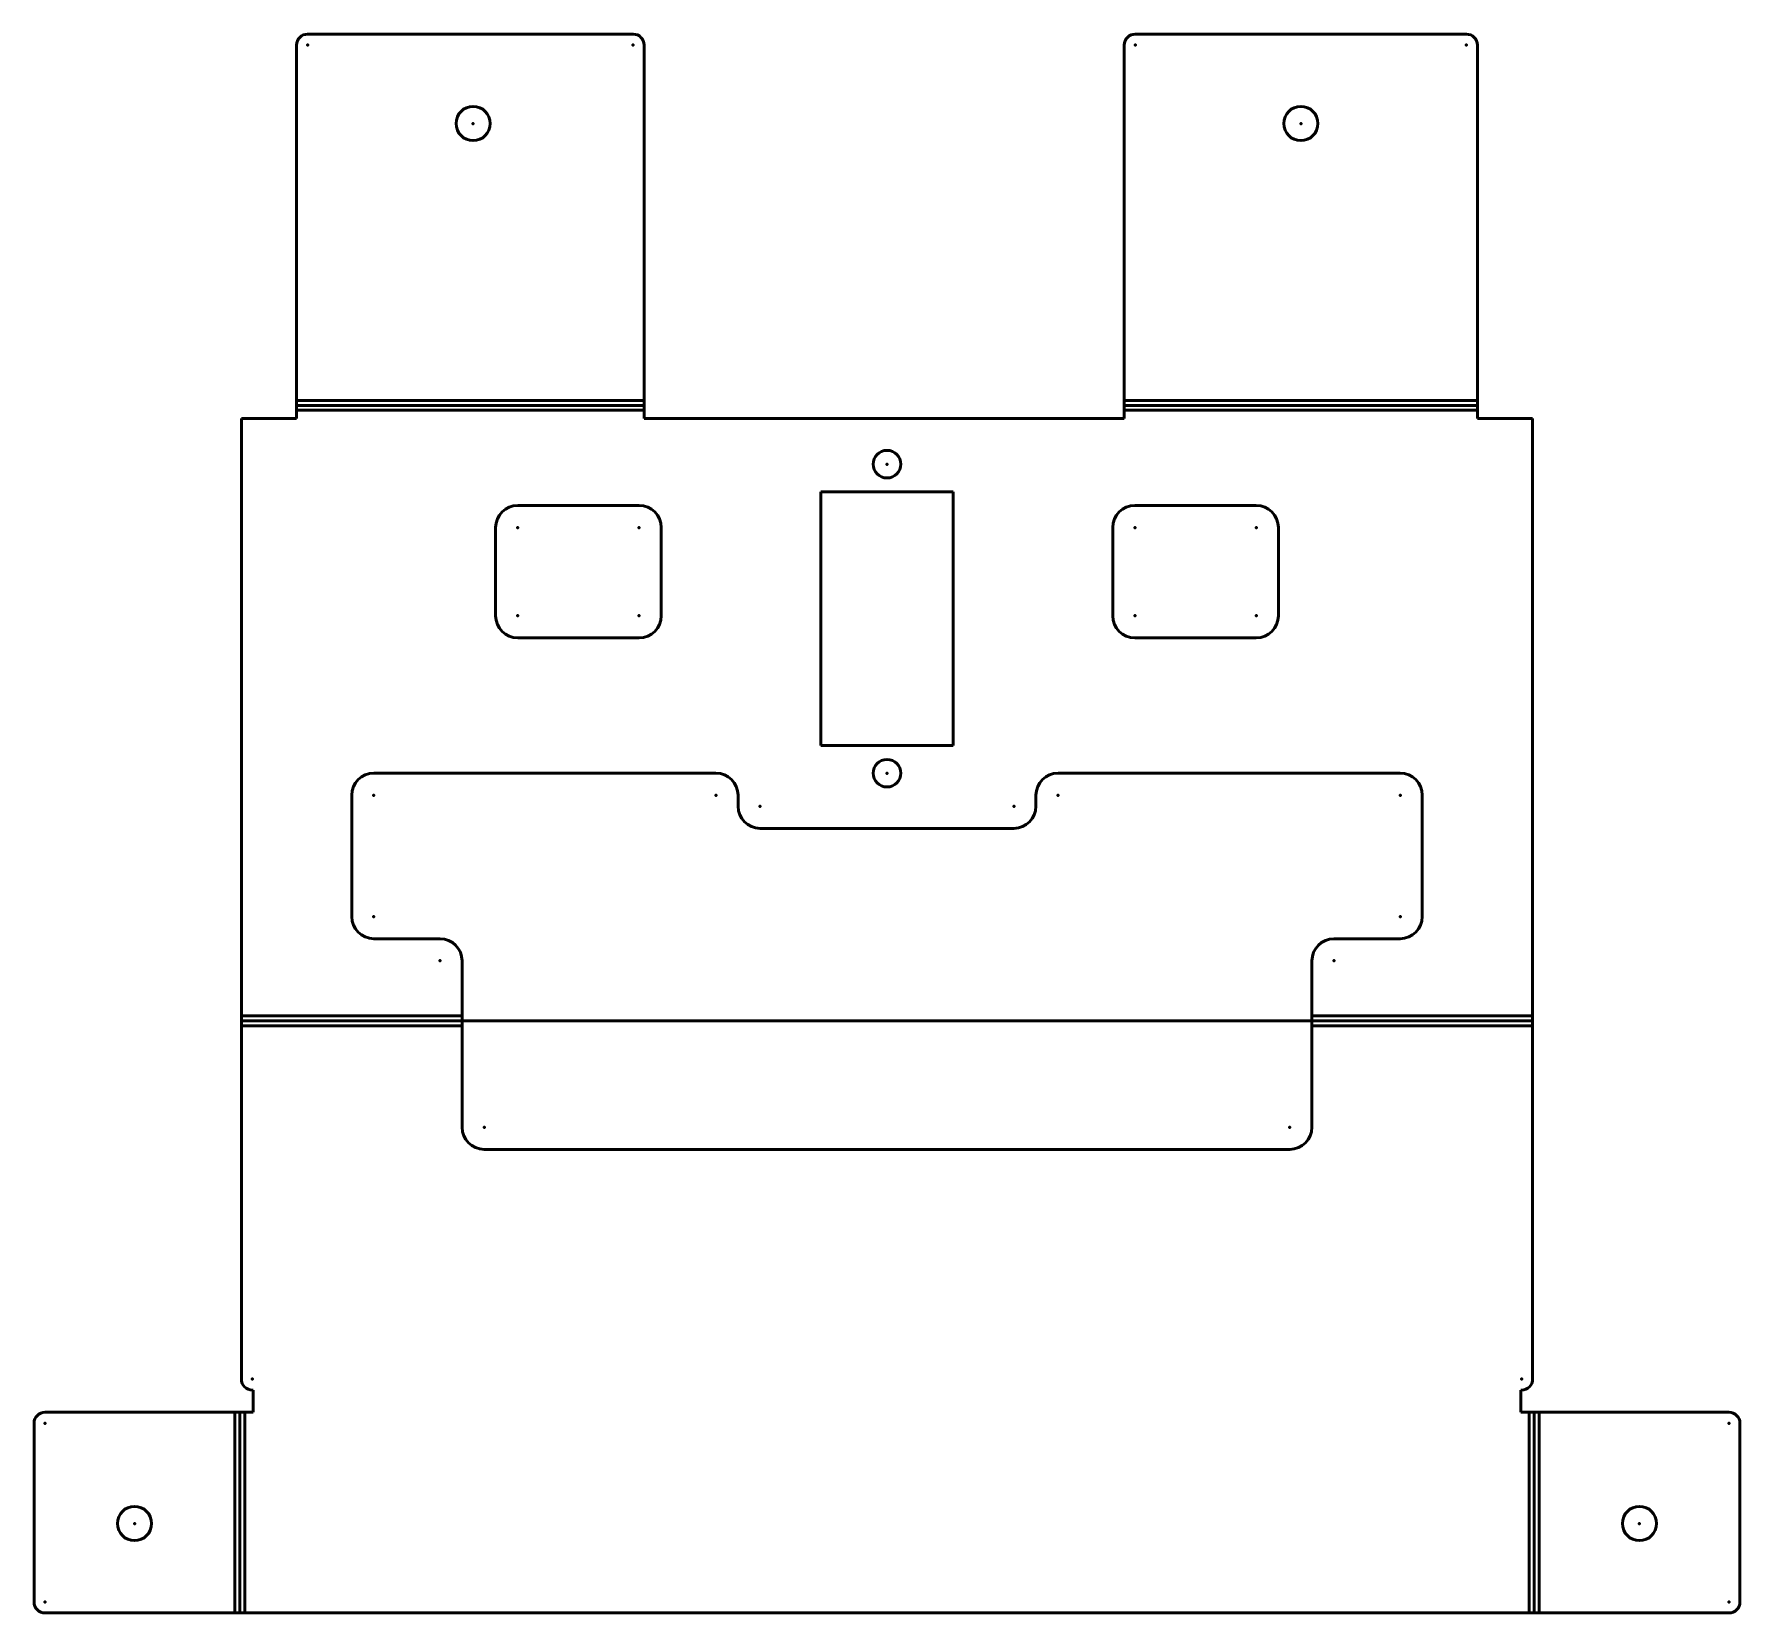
# Model space of a CAD drawing. Header units: millimetres. Extents: x -99 to 56, y -110 to 33.
import ezdxf

# ---------------------------------------------------------------- set-up
doc = ezdxf.new("R2010")
doc.units = ezdxf.units.MM
for name, color, linetype, lineweight in [('IV_ARC_CENTERS', 7, 'Continuous', 50), ('IV_BEND_DOWN', 7, 'Continuous', 50), ('IV_INTERIOR_PROFILES', 7, 'Continuous', 50), ('IV_OUTER_PROFILE', 7, 'Continuous', 50), ('IV_TANGENT', 7, 'Continuous', 50)]:
    doc.layers.add(name, color=color, linetype=linetype, lineweight=lineweight)

msp = doc.modelspace()

# ---------------------------------------------------------------- linework, layer by layer
at = {"layer": 'IV_ARC_CENTERS'}
for p in [(-74, 32.19), (-44.5, 32.19), (1, 32.19), (31, 32.19), (-59, 25.09), (16, 25.09), (-21.5, -5.78), (-54.96, -11.52), (-43.96, -11.52), (0.96, -11.52), (11.96, -11.52), (-54.96, -19.52), (-43.96, -19.52), (0.96, -19.52), (11.96, -19.52), (-21.5, -33.78), (-68, -35.78), (-37, -35.78), (-33, -36.78), (-10, -36.78), (-6, -35.78), (25, -35.78), (-68, -46.78), (25, -46.78), (-62, -50.78), (19, -50.78), (-58, -65.87), (15, -65.87), (-79, -88.68), (36, -88.68), (-97.78, -92.68), (54.78, -92.68), (-89.68, -101.77), (46.68, -101.77), (-97.78, -108.87), (54.78, -108.87)]:
    msp.add_point(p, dxfattribs=at)
at = {"layer": 'IV_BEND_DOWN'}
for p, q in [((-43.5, -0.45), (-75, -0.45)), ((32, -0.45), (0, -0.45)), ((37, -56.23), (-80, -56.23)), ((-80.14, -91.68), (-80.14, -109.87)), ((37.14, -109.87), (37.14, -91.68))]:
    msp.add_line(p, q, dxfattribs=at)
at = {"layer": 'IV_INTERIOR_PROFILES'}
for p, q in [((-27.5, -31.28), (-27.5, -8.28)), ((-27.5, -8.28), (-15.5, -8.28)), ((-15.5, -8.28), (-15.5, -31.28)), ((-54.96, -9.52), (-43.96, -9.52)), ((0.96, -9.52), (11.96, -9.52)), ((-56.96, -19.52), (-56.96, -11.52)), ((-41.96, -11.52), (-41.96, -19.52)), ((-1.04, -19.52), (-1.04, -11.52)), ((13.96, -11.52), (13.96, -19.52)), ((-43.96, -21.52), (-54.96, -21.52)), ((11.96, -21.52), (0.96, -21.52)), ((-15.5, -31.28), (-27.5, -31.28)), ((-68, -33.78), (-37, -33.78)), ((-6, -33.78), (25, -33.78)), ((-70, -46.78), (-70, -35.78)), ((-35, -35.78), (-35, -36.78)), ((-8, -36.78), (-8, -35.78)), ((27, -35.78), (27, -46.78)), ((-33, -38.78), (-10, -38.78)), ((-62, -48.78), (-68, -48.78)), ((25, -48.78), (19, -48.78)), ((-60, -65.87), (-60, -50.78)), ((17, -50.78), (17, -65.87)), ((15, -67.87), (-58, -67.87))]:
    msp.add_line(p, q, dxfattribs=at)
for centre, radius in [((-59, 25.09), 1.55), ((16, 25.09), 1.55), ((-21.5, -5.78), 1.25), ((-21.5, -33.78), 1.25), ((-89.68, -101.77), 1.55), ((46.68, -101.77), 1.55)]:
    msp.add_circle(centre, radius, dxfattribs=at)
for centre, start, end in [((-54.96, -11.52), 90, 180), ((-43.96, -11.52), 0, 90), ((0.96, -11.52), 90, 180), ((11.96, -11.52), 0, 90), ((-54.96, -19.52), 180, 270), ((-43.96, -19.52), 270, 360), ((0.96, -19.52), 180, 270), ((11.96, -19.52), 270, 360), ((-68, -35.78), 90, 180), ((-37, -35.78), 0, 90), ((-6, -35.78), 90, 180), ((25, -35.78), 360, 90), ((-33, -36.78), 180, 270), ((-10, -36.78), 270, 0), ((-68, -46.78), 180, 270), ((25, -46.78), 270, 360), ((-62, -50.78), 0, 90), ((19, -50.78), 90, 180), ((-58, -65.87), 180, 270), ((15, -65.87), 270, 0)]:
    msp.add_arc(centre, 2, start, end, dxfattribs=at)
at = {"layer": 'IV_OUTER_PROFILE'}
for p, q in [((-74, 33.19), (-44.5, 33.19)), ((1, 33.19), (31, 33.19)), ((-75, -1.65), (-75, 32.19)), ((-43.5, 32.19), (-43.5, -1.65)), ((0, -1.65), (0, 32.19)), ((32, 32.19), (32, -1.65)), ((-75, -1.65), (-80, -1.65)), ((-80, -88.68), (-80, -1.65)), ((0, -1.65), (-43.5, -1.65)), ((37, -1.65), (32, -1.65)), ((37, -1.65), (37, -88.68)), ((-79, -89.68), (-78.94, -89.68)), ((-78.94, -89.68), (-78.94, -91.68)), ((35.94, -89.68), (36, -89.68)), ((35.94, -91.68), (35.94, -89.68)), ((-98.78, -108.87), (-98.78, -92.68)), ((-97.78, -91.68), (-78.94, -91.68)), ((35.94, -91.68), (54.78, -91.68)), ((55.78, -92.68), (55.78, -108.87)), ((54.78, -109.87), (-97.78, -109.87))]:
    msp.add_line(p, q, dxfattribs=at)
for centre, start, end in [((-74, 32.19), 90, 180), ((-44.5, 32.19), 0, 90), ((1, 32.19), 90, 180), ((31, 32.19), 0, 90), ((-79, -88.68), 180, 270), ((36, -88.68), 270, 0), ((-97.78, -92.68), 90, 180), ((54.78, -92.68), 0, 90), ((-97.78, -108.87), 180, 270), ((54.78, -108.87), 270, 0)]:
    msp.add_arc(centre, 1, start, end, dxfattribs=at)
at = {"layer": 'IV_TANGENT'}
for p, q in [((-75, 0), (-43.5, 0)), ((0, 0), (32, 0)), ((-43.5, -0.9), (-75, -0.9)), ((32, -0.9), (0, -0.9)), ((-80, -55.78), (-60, -55.78)), ((-60, -56.68), (-80, -56.68)), ((17, -55.78), (37, -55.78)), ((37, -56.68), (17, -56.68)), ((-80.59, -109.87), (-80.59, -91.68)), ((-79.69, -91.68), (-79.69, -109.87)), ((36.69, -109.87), (36.69, -91.68)), ((37.59, -91.68), (37.59, -109.87))]:
    msp.add_line(p, q, dxfattribs=at)

doc.saveas('drawing.dxf')
